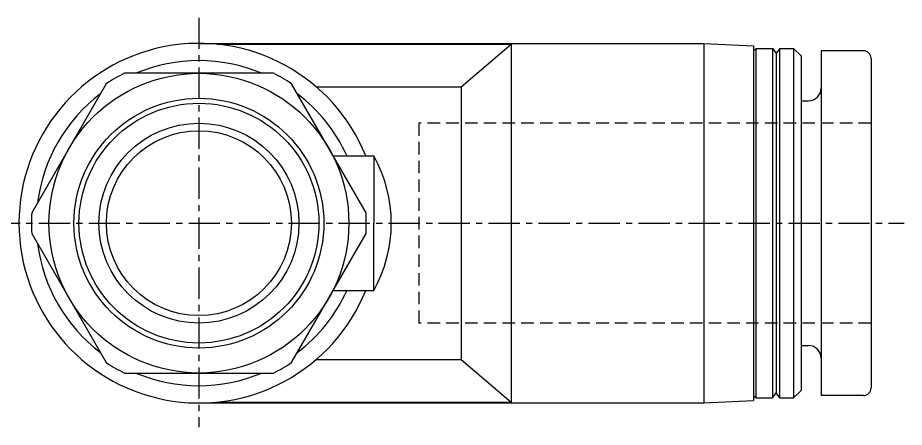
# Model space of a CAD drawing. Extents: x -4.5 to 93.8, y -20.5 to 76.2.
# Drawn here: x 28.35 to 63.82, y 59.84 to 76.24 of the extents above; entities that cross this region are included whole.
import ezdxf

# ---------------------------------------------------------------- set-up
doc = ezdxf.new("R2010")
doc.units = 0
doc.linetypes.add('CENTER', pattern=[2, 1.25, -0.25, 0.25, -0.25])
doc.linetypes.add('DASHED', pattern=[0.75, 0.5, -0.25])
doc.layers.get('0').update_dxf_attribs({"linetype": 'CONTINUOUS'})
doc.layers.add('CENTER', color=1, linetype='CENTER')

msp = doc.modelspace()

# ---------------------------------------------------------------- linework, layer by layer
at = {"color": 7, "linetype": 'CONTINUOUS'}
for p, q in [((35.597, 75.213), (55.797, 75.213)), ((55.797, 75.213), (55.797, 60.813)), ((55.797, 75.213), (57.797, 75.113)), ((36.347, 75.174), (48.097, 75.174)), ((46.097, 73.474), (48.097, 75.174)), ((48.097, 75.174), (48.097, 60.852)), ((57.797, 75.113), (57.797, 60.913)), ((57.797, 74.913), (57.897, 75.013)), ((57.897, 75.013), (58.547, 75.013)), ((57.897, 61.013), (57.897, 75.013)), ((58.547, 75.013), (58.697, 74.813)), ((58.547, 75.013), (58.547, 61.013)), ((58.847, 75.013), (58.697, 74.813)), ((58.847, 75.013), (59.397, 75.013)), ((58.847, 61.013), (58.847, 75.013)), ((59.397, 75.013), (59.697, 74.713)), ((59.397, 75.013), (59.397, 61.013)), ((62.197, 74.913), (60.497, 74.913)), ((60.497, 74.913), (60.497, 61.113)), ((58.697, 74.813), (58.697, 61.213)), ((59.697, 74.713), (59.697, 61.313)), ((62.497, 74.613), (62.497, 61.413)), ((38.578, 74.013), (32.615, 74.013)), ((31.891, 73.595), (28.91, 68.431)), ((42.284, 68.431), (39.302, 73.595)), ((40.289, 73.474), (46.097, 73.474)), ((46.097, 73.474), (46.097, 62.552)), ((59.697, 72.913), (59.997, 72.913)), ((40.972, 70.703), (42.597, 70.703)), ((42.597, 70.703), (42.597, 68.013)), ((42.597, 65.323), (42.597, 68.013)), ((28.91, 67.595), (31.891, 62.431)), ((39.302, 62.431), (42.284, 67.595)), ((40.972, 65.323), (42.597, 65.323)), ((59.697, 63.113), (59.997, 63.113)), ((40.289, 62.552), (46.097, 62.552)), ((46.097, 62.552), (48.097, 60.852)), ((32.615, 62.013), (38.578, 62.013)), ((57.797, 61.113), (57.897, 61.013)), ((58.547, 61.013), (58.697, 61.213)), ((58.847, 61.013), (58.697, 61.213)), ((59.397, 61.013), (59.697, 61.313)), ((62.197, 61.113), (60.497, 61.113)), ((35.603, 60.813), (55.797, 60.813)), ((36.347, 60.852), (48.097, 60.852)), ((55.797, 60.813), (57.797, 60.913)), ((57.897, 61.013), (58.547, 61.013)), ((58.847, 61.013), (59.397, 61.013))]:
    msp.add_line(p, q, dxfattribs=at)
at = {"color": 3, "linetype": 'DASHED'}
for p, q in [((44.397, 72.013), (44.397, 64.013)), ((62.497, 72.013), (44.397, 72.013)), ((62.497, 64.013), (44.397, 64.013))]:
    msp.add_line(p, q, dxfattribs=at)
at = {"color": 7, "linetype": 'CONTINUOUS'}
for radius in [6, 5, 4.8, 4, 3.7]:
    msp.add_circle((35.597, 68.013), radius, dxfattribs=at)
for centre, radius, start, end in [((35.597, 68.013), 7.2, 21.9385, 338.0615), ((62.197, 74.613), 0.3, 0, 90), ((35.597, 68.013), 6.507, 67.2291, 112.7709), ((35.597, 68.013), 6.7, 116.4244, 123.5756), ((35.597, 68.013), 6.7, 56.4244, 63.5756), ((35.597, 68.013), 6.507, 127.2291, 172.7709), ((35.597, 68.013), 6.507, 24.3711, 52.7709), ((59.997, 73.413), 0.5, 270, 0), ((37.778, 68.013), 5.519, 330.8276, 29.1724), ((35.597, 68.013), 6.7, 176.4244, 183.5756), ((35.597, 68.013), 6.7, 356.4244, 3.5756), ((35.597, 68.013), 6.507, 187.2291, 232.7709), ((35.597, 68.013), 6.507, 307.2291, 335.6291), ((59.997, 62.613), 0.5, 0, 90), ((35.597, 68.013), 6.7, 236.4244, 243.5756), ((35.597, 68.013), 6.7, 296.4244, 303.5756), ((35.597, 68.013), 6.507, 247.2291, 292.7709), ((62.197, 61.413), 0.3, 270, 0)]:
    msp.add_arc(centre, radius, start, end, dxfattribs=at)
at = {"layer": 'CENTER', "color": 1, "linetype": 'CENTER'}
for p, q in [((35.597, 76.239), (35.597, 59.84)), ((27.189, 68.013), (63.824, 68.013))]:
    msp.add_line(p, q, dxfattribs=at)

doc.saveas('drawing.dxf')
